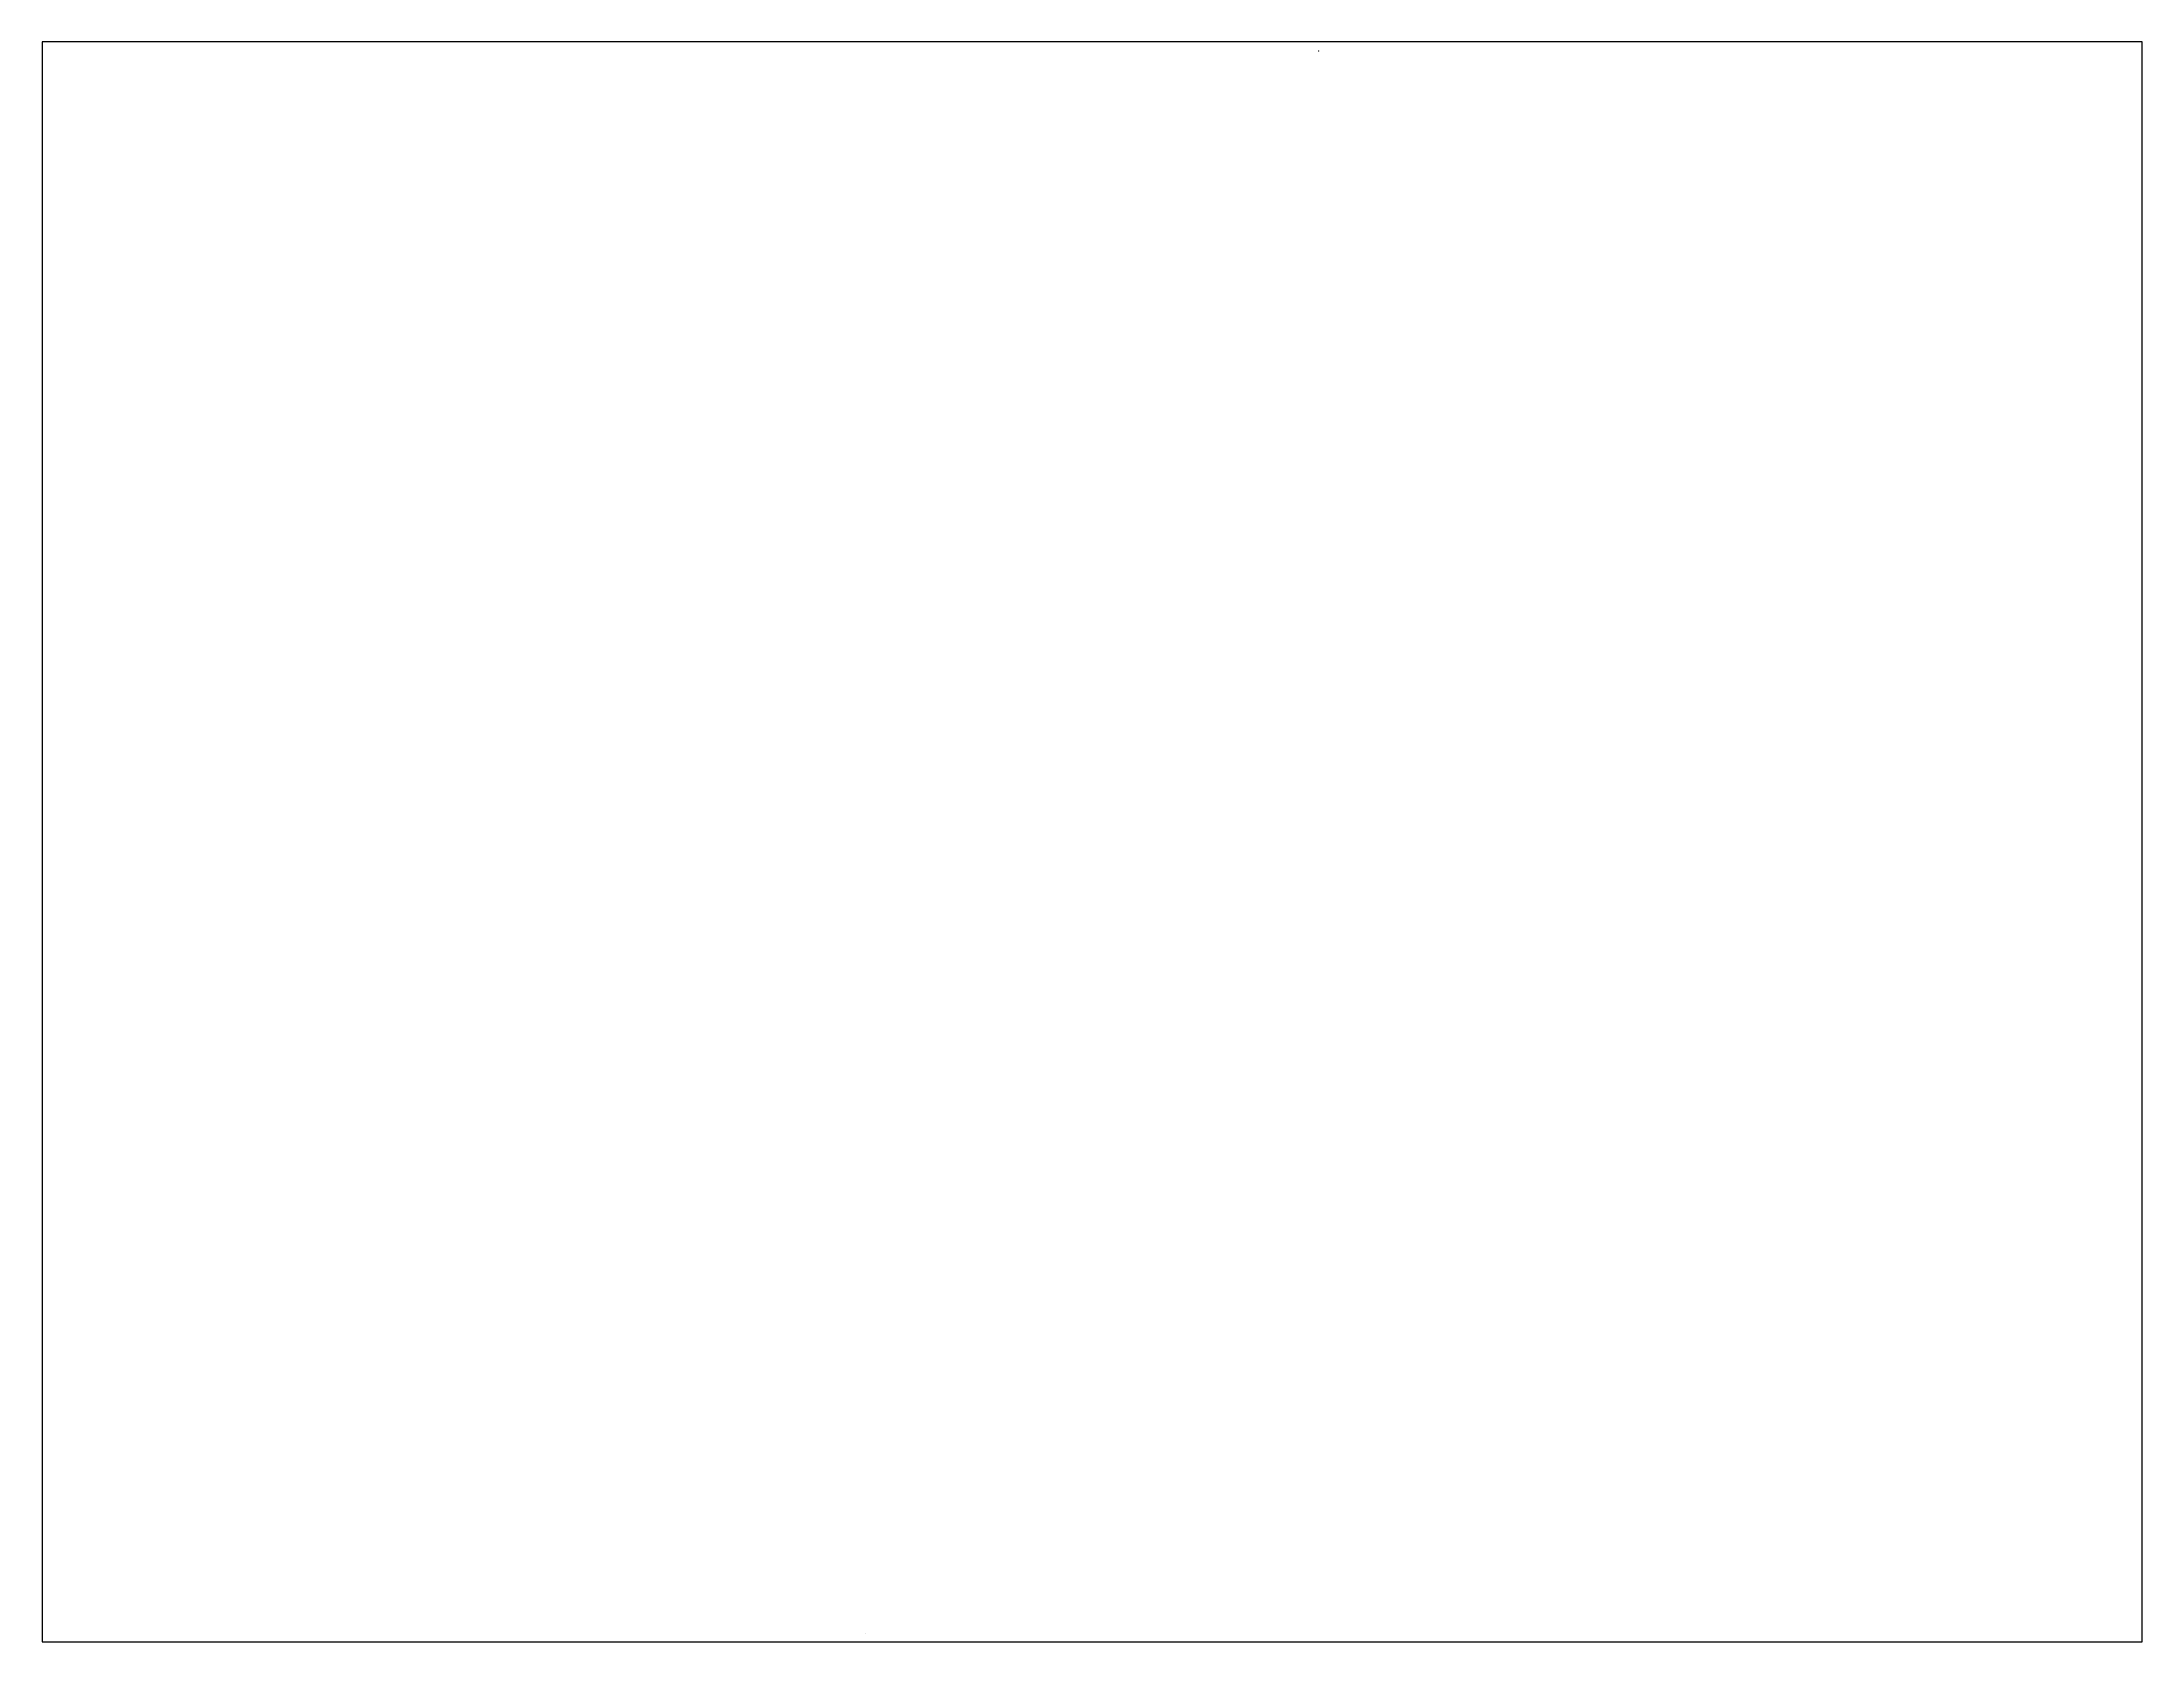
# Paper-space layout 'Layout1' of a CAD drawing. Extents: x 1.05 to 9.45, y 0.8 to 7.2.
# The model-space entities are those that its viewports show. They can reach past a viewport. Long polylines and large blocks are cut down to what shows.
import ezdxf

# ---------------------------------------------------------------- set-up
doc = ezdxf.new("R2010")
doc.units = 0
doc.header["$MEASUREMENT"] = 0
doc.header["$PDMODE"] = 35
doc.header["$PDSIZE"] = 0.5
doc.layers.get('0').update_dxf_attribs({"color": 1, "linetype": 'CONTINUOUS'})
doc.layers.get('Defpoints').update_dxf_attribs({"linetype": 'CONTINUOUS'})
for name, color, linetype in [('Buildings-21-08-2020', 1, 'CONTINUOUS'), ('Cross-sections', 1, 'CONTINUOUS'), ('Ground topo-Rev01', 1, 'CONTINUOUS'), ('LINEWORK__PK', 1, 'CONTINUOUS'), ('nz-property-titles(LINZ DOWNLOAD)', 1, 'CONTINUOUS'), ('Top Platform  Top Platform', 1, 'CONTINUOUS'), ('top platform lines top_platform_lines', 1, 'CONTINUOUS'), ('TOP ROAD LINES', 1, 'CONTINUOUS')]:
    doc.layers.add(name, color=color, linetype=linetype)
doc.styles.get("Standard").update_dxf_attribs({"font": 'romans.shx'})
doc.dimstyles.get("Standard").update_dxf_attribs({"dimtxt": 0.18, "dimasz": 0.18, "dimexe": 0.18, "dimexo": 0.0625, "dimgap": 0.09, "dimtad": 0, "dimtih": 1, "dimtoh": 1, "dimdec": 4, "dimzin": 0, "dimdsep": 46, "dimtxsty": 'Standard', "dimcen": 0.09, "dimadec": 0, "dimazin": 0, "dimtfac": 1, "dimtdec": 4, "dimtofl": 0, "dimtmove": 0, "dimatfit": 3, "dimfxl": 1, "dimtolj": 1, "dimtzin": 0, "dimarcsym": 0})

# ---------------------------------------------------------------- blocks, each defined once
blk = doc.blocks.new('*D4')
at = {"color": 0, "linetype": 'Continuous', "lineweight": -2, "transparency": 16777216}
for p, q in [((1412629, 4931573), (1412628, 4931574)), ((1412629, 4931574), (1412630, 4931574)), ((1412632, 4931575), (1412631, 4931575)), ((1412632, 4931575), (1412632, 4931576))]:
    blk.add_line(p, q, dxfattribs=at)
at = {"color": 0, "linetype": 'Continuous', "transparency": 16777216}
for points in [[(1412629, 4931574), (1412629, 4931574), (1412629, 4931574)], [(1412632, 4931575), (1412632, 4931575), (1412632, 4931575)]]:
    blk.add_solid(points, dxfattribs=at)
at = {"layer": 'Defpoints', "color": 0, "linetype": 'Continuous', "transparency": 16777216}
for p in [(1412629, 4931574), (1412629, 4931573), (1412632, 4931575)]:
    blk.add_point(p, dxfattribs=at)
at = {"color": 0, "linetype": 'Continuous', "transparency": 16777216, "insert": (1412630, 4931574), "char_height": 0.18, "attachment_point": 5}
blk.add_mtext('\\A1;3.9423', dxfattribs=at)
blk = doc.blocks.new('*D6')
at = {"color": 0, "linetype": 'Continuous', "lineweight": -2, "transparency": 16777216}
for p, q in [((1412631, 4931569), (1412631, 4931570)), ((1412631, 4931570), (1412632, 4931570)), ((1412634, 4931571), (1412633, 4931571)), ((1412635, 4931570), (1412634, 4931571))]:
    blk.add_line(p, q, dxfattribs=at)
at = {"color": 0, "linetype": 'Continuous', "transparency": 16777216}
for points in [[(1412631, 4931570), (1412631, 4931570), (1412631, 4931569)], [(1412634, 4931571), (1412634, 4931571), (1412634, 4931571)]]:
    blk.add_solid(points, dxfattribs=at)
at = {"layer": 'Defpoints', "color": 0, "linetype": 'Continuous', "transparency": 16777216}
for p in [(1412631, 4931569), (1412631, 4931569), (1412635, 4931570)]:
    blk.add_point(p, dxfattribs=at)
at = {"color": 0, "linetype": 'Continuous', "transparency": 16777216, "insert": (1412633, 4931570), "char_height": 0.18, "attachment_point": 5}
blk.add_mtext('\\A1;4.2256', dxfattribs=at)
blk = doc.blocks.new('*D8')
at = {"color": 0, "linetype": 'Continuous', "lineweight": -2, "transparency": 16777216}
for p, q in [((1412654, 4931534), (1412655, 4931535)), ((1412654, 4931534), (1412655, 4931534)), ((1412655, 4931533), (1412655, 4931534)), ((1412655, 4931533), (1412655, 4931533))]:
    blk.add_line(p, q, dxfattribs=at)
at = {"color": 0, "linetype": 'Continuous', "transparency": 16777216}
for points in [[(1412654, 4931534), (1412654, 4931534), (1412654, 4931534)], [(1412655, 4931533), (1412655, 4931533), (1412655, 4931533)]]:
    blk.add_solid(points, dxfattribs=at)
at = {"layer": 'Defpoints', "color": 0, "linetype": 'Continuous', "transparency": 16777216}
for p in [(1412654, 4931534, 74), (1412655, 4931533), (1412655, 4931533)]:
    blk.add_point(p, dxfattribs=at)
at = {"color": 0, "linetype": 'Continuous', "transparency": 16777216, "insert": (1412655, 4931534), "char_height": 0.18, "attachment_point": 5}
blk.add_mtext('\\A1;1.3192', dxfattribs=at)
blk = doc.blocks.new('*D9')
at = {"color": 0, "linetype": 'Continuous', "lineweight": -2, "transparency": 16777216}
for p, q in [((1412647, 4931537), (1412647, 4931537)), ((1412647, 4931537), (1412647, 4931537)), ((1412649, 4931538), (1412648, 4931538)), ((1412648, 4931538), (1412648, 4931538))]:
    blk.add_line(p, q, dxfattribs=at)
at = {"color": 0, "linetype": 'Continuous', "transparency": 16777216}
for points in [[(1412647, 4931537), (1412647, 4931537), (1412647, 4931537)], [(1412648, 4931538), (1412648, 4931538), (1412648, 4931538)]]:
    blk.add_solid(points, dxfattribs=at)
at = {"layer": 'Defpoints', "color": 0, "linetype": 'Continuous', "transparency": 16777216}
for p in [(1412647, 4931537), (1412647, 4931537), (1412649, 4931538)]:
    blk.add_point(p, dxfattribs=at)
at = {"color": 0, "linetype": 'Continuous', "transparency": 16777216, "insert": (1412647, 4931538), "char_height": 0.18, "attachment_point": 5}
blk.add_mtext('\\A1;1.8256', dxfattribs=at)

msp = doc.modelspace()

# ---------------------------------------------------------------- linework, layer by layer
at = {"color": 254, "true_color": 0xd7ebd2}
for points in [[(1412632.0541, 4931569.53996), (1412644.7284, 4931573.54426)], [(1412632.29535, 4931574.1611), (1412637.49859, 4931585.57641)], [(1412632.90276, 4931566.22918), (1412645.86512, 4931569.96883)], [(1412633.29654, 4931560.36181), (1412645.69514, 4931568.0623)], [(1412636.39299, 4931554.47216), (1412650.02202, 4931565.2184)], [(1412638.49322, 4931547.61632), (1412650.03585, 4931558.3104)], [(1412642.60726, 4931543.93616), (1412649.55587, 4931546.32002)], [(1412645.15064, 4931539.92822), (1412658.19458, 4931545.293)], [(1412646.18349, 4931536.86306), (1412660.73893, 4931541.00948)], [(170.5913, -45.74404), (170.59147, -45.744)], [(170.59131, -45.74399), (170.59138, -45.74389)], [(170.59131, -45.74407), (170.59148, -45.74404)], [(170.59131, -45.74412), (170.59148, -45.74405)], [(170.59135, -45.74417), (170.59153, -45.74408)], [(170.59138, -45.74424), (170.59153, -45.74414)], [(170.59143, -45.74427), (170.59152, -45.74425)], [(170.59146, -45.74431), (170.59163, -45.74426)], [(170.59147, -45.74433), (170.59166, -45.7443)]]:
    msp.add_lwpolyline(points, dxfattribs=at)
for points in [[(1412624.31, 4931582.43, 66.87), (1412625.64, 4931584.3, 66.05), (1412628.73, 4931586.46, 65.28), (1412633.2, 4931587.59, 64.65), (1412637.92, 4931585.4, 64.18), (1412637.83, 4931584.3, 64.97), (1412637.83, 4931584.3, 64.97), (1412645.14, 4931573.48, 65.74), (1412645.14, 4931573.48, 65.74), (1412645.14, 4931573.48, 65.74), (1412646.51, 4931569.94, 66.18), (1412645.58, 4931567.64, 67.35)], [(1412625.83, 4931580.38, 67.99), (1412628.75, 4931581.8, 68.29), (1412632.64, 4931582.21, 68.47), (1412634.8, 4931580.2, 68.43), (1412637.58, 4931576.34, 69.02), (1412641.3, 4931568.83, 69.52), (1412646.46, 4931561.43, 69.59), (1412653.58, 4931556.32, 68.6), (1412661.21, 4931552.91, 66.66), (1412664.41, 4931553.01, 66.61), (1412671.43, 4931552.25, 66.49), (1412680.76, 4931551.75, 65.67), (1412690.96, 4931557.29, 64.09), (1412699.75, 4931563.42, 62.68), (1412708.32, 4931567.05, 60.96)], [(1412628.11, 4931577.5, 68.42), (1412633.05, 4931574.19, 69.06), (1412634.96, 4931570.18, 69.4), (1412641.65, 4931558.92, 70.03), (1412643.23, 4931552.22, 71.36), (1412645.18, 4931545.9, 73.16), (1412648.78, 4931537.03, 74.13), (1412651.34, 4931534.66, 74.62), (1412654.11, 4931534.38, 74.24), (1412662.28, 4931539.83, 71.4)], [(1412637.51, 4931561.72, 73.08), (1412642.32, 4931553.03, 73.7), (1412642.88, 4931549.84, 74.34), (1412643.18, 4931547.95, 74.57), (1412643.64, 4931546.41, 74.59)], [(1412644.83, 4931543.72, 75.27), (1412643.51, 4931548.07, 74.4)], [(1412644.83, 4931543.72, 75.27), (1412646.03, 4931539.83, 76.74), (1412646.99, 4931536.82, 77.77), (1412648.15, 4931534.19, 78.31), (1412651.5, 4931532.78, 77.48), (1412653.74, 4931532.89, 76.51), (1412655.25, 4931533.57, 75.86), (1412657.05, 4931534.8, 74.68)], [(1412646.87, 4931551.86, 71.41), (1412664.06, 4931547.3, 67.94), (1412680.47, 4931547.31, 67.17), (1412698.54, 4931552.49, 66.94), (1412706.91, 4931556.07, 65.65), (1412714.69, 4931563.43, 61.98)], [(1412658.73, 4931539.6, 73.65), (1412658.43, 4931540.36, 73.55), (1412655.52, 4931542.27, 73.87), (1412646.87, 4931551.86, 71.41)], [(1412711.73, 4931562.82, 60.68), (1412700.57, 4931556.35, 62.42), (1412691.34, 4931552.07, 64.13), (1412681.93, 4931548.05, 65.54), (1412672.34, 4931547.94, 66.31), (1412661.77, 4931549.26, 66.87), (1412658.05, 4931550.37, 67.42), (1412653.65, 4931552.02, 68.46), (1412647.75, 4931555.08, 69.7)]]:
    msp.add_polyline3d(points)
at = {"color": 116, "true_color": 0x136734}
for points in [[(1412635.73, 4931573.34, 69.13), (1412640.21, 4931565.93, 69.78), (1412645.09, 4931558.53, 69.78), (1412645.08, 4931557.36, 69.98), (1412645.22, 4931550.52, 71.84), (1412648.72, 4931542.76, 73.79), (1412653.69, 4931538.27, 73.94)], [(1412645.09, 4931558.53, 69.78), (1412661.49, 4931550.97, 66.86), (1412674.09, 4931550.21, 66.35), (1412683.54, 4931551.15, 65.32), (1412691.99, 4931555.2, 64.06), (1412700.83, 4931560.13, 62.77), (1412709.01, 4931564.18, 61.18)]]:
    msp.add_polyline3d(points, dxfattribs=at)
at = {"layer": 'Buildings-21-08-2020', "color": 18, "true_color": 0x000000}
for p in [(1412622.32, 4931586.422, 65.4), (1412624.255, 4931587.208, 65.12), (1412650.329, 4931541.064, 73.84), (1412650.587, 4931542.604, 73.84), (1412651.635, 4931542.379, 73.94), (1412651.705, 4931541.201, 73.97), (1412671.45, 4931561.87, 62.2), (1412673.05, 4931565.09, 61.36), (1412673.77, 4931567.09, 61.3), (1412673.77, 4931565.01, 61.31), (1412674.78, 4931568.19, 60.2), (1412675.39, 4931569.34, 60.19), (1412675.86, 4931571.34, 60.01), (1412680.02, 4931558.36, 62.14), (1412681.15, 4931561.95, 61.32), (1412681.19, 4931560.93, 61.66), (1412681.49, 4931561.89, 61.38), (1412682.21, 4931563.49, 60.91), (1412682.66, 4931565.79, 60.36), (1412683.92, 4931556.72, 65.23), (1412684.22, 4931567.37, 60.11), (1412684.8, 4931554.624, 65.21), (1412684.89, 4931554.52, 64.76), (1412685.682, 4931577.839, 59.85), (1412686.211, 4931573.754, 59.83), (1412686.73, 4931558.05, 63.28), (1412687.107, 4931569.472, 59.84), (1412687.749, 4931555.895, 65.19), (1412688.215, 4931569.559, 60.14), (1412695.189, 4931579.893, 58.29), (1412695.972, 4931580.1, 59.62), (1412696.608, 4931571.105, 60.29), (1412696.931, 4931575.439, 59.93), (1412697.558, 4931571.408, 60.25)]:
    msp.add_point(p, dxfattribs=at)
at = {"layer": 'Cross-sections', "color": 18, "linetype": 'Continuous', "true_color": 0x000000}
msp.add_polyline3d([(82.92625, -75.81511, 0), (82.92625, -75.81511, 0)], dxfattribs=at)
msp.add_polyline3d([(82.92625, -75.81511, 0), (82.92625, -75.81511, 0)], dxfattribs=at)
msp.add_polyline3d([(82.92625, -75.81511, 0), (82.92625, -75.81511, 0)], dxfattribs=at)
msp.add_polyline3d([(82.92625, -75.81511, 0), (82.92625, -75.81511, 0)], dxfattribs=at)
msp.add_polyline3d([(82.92625, -75.81511, 0), (82.92625, -75.81511, 0)], dxfattribs=at)
msp.add_polyline3d([(82.92625, -75.81511, 0), (82.92625, -75.81511, 0)], dxfattribs=at)
msp.add_polyline3d([(82.92625, -75.81511, 0), (82.92625, -75.81511, 0)], dxfattribs=at)
msp.add_polyline3d([(82.92625, -75.81511, 0), (82.92625, -75.81511, 0)], dxfattribs=at)
at = {"layer": 'Ground topo-Rev01'}
for p in [(1412622.32, 4931586.42, 65.4), (1412622.32, 4931586.42, 65.4), (1412622.54, 4931585.67, 65.73), (1412622.54, 4931585.67, 65.73), (1412624.26, 4931587.21, 65.12), (1412624.26, 4931587.21, 65.12), (1412624.31, 4931582.43, 66.87), (1412624.31, 4931582.43, 66.87), (1412625.64, 4931584.3, 66.05), (1412625.64, 4931584.3, 66.05), (1412625.83, 4931580.38, 67.99), (1412625.83, 4931580.38, 67.99), (1412628.11, 4931577.5, 68.42), (1412628.11, 4931577.5, 68.42), (1412628.13, 4931587.55, 64.92), (1412628.13, 4931587.55, 64.92), (1412628.73, 4931586.46, 65.28), (1412628.73, 4931586.46, 65.28), (1412628.75, 4931581.8, 68.29), (1412628.75, 4931581.8, 68.29), (1412629.18, 4931564.23, 75.19), (1412629.18, 4931564.23, 75.19), (1412630.41, 4931588.4, 64.58), (1412630.41, 4931588.4, 64.58), (1412630.89, 4931588.55, 64.61), (1412630.89, 4931588.55, 64.61), (1412631.07, 4931562.54, 75.54), (1412631.07, 4931562.54, 75.54), (1412631.19, 4931587.73, 64.76), (1412631.19, 4931587.73, 64.76), (1412631.84, 4931565.9, 73.74), (1412631.84, 4931565.9, 73.74), (1412632.64, 4931582.21, 68.47), (1412632.64, 4931582.21, 68.47), (1412632.91, 4931569.41, 71.22), (1412632.91, 4931569.41, 71.22), (1412633.05, 4931574.19, 69.06), (1412633.05, 4931574.19, 69.06), (1412633.2, 4931587.59, 64.65), (1412633.2, 4931587.59, 64.65), (1412633.71, 4931566.37, 72.59), (1412633.71, 4931566.37, 72.59), (1412634.04, 4931559.46, 75.7), (1412634.04, 4931559.46, 75.7), (1412634.8, 4931580.2, 68.43), (1412634.8, 4931580.2, 68.43), (1412634.96, 4931570.18, 69.4), (1412634.96, 4931570.18, 69.4), (1412635.59, 4931561.07, 74.18), (1412635.59, 4931561.07, 74.18), (1412635.73, 4931573.34, 69.13), (1412635.73, 4931573.34, 69.13), (1412635.95, 4931582.55, 66.74), (1412635.95, 4931582.55, 66.74), (1412636.75, 4931554.3, 76.19), (1412636.75, 4931554.3, 76.19), (1412637.51, 4931561.72, 73.08), (1412637.51, 4931561.72, 73.08), (1412637.58, 4931576.34, 69.02), (1412637.58, 4931576.34, 69.02), (1412637.83, 4931584.3, 64.97), (1412637.83, 4931584.3, 64.97), (1412637.92, 4931585.4, 64.18), (1412637.92, 4931585.4, 64.18), (1412638.08, 4931571.83, 69.29), (1412638.08, 4931571.83, 69.29), (1412639.16, 4931563.46, 69.89), (1412639.16, 4931563.46, 69.89), (1412639.18, 4931563.44, 69.89), (1412639.18, 4931563.44, 69.89), (1412639.24, 4931547.71, 76.62), (1412639.24, 4931547.71, 76.62), (1412639.65, 4931547.57, 76.64), (1412639.65, 4931547.57, 76.64), (1412639.91, 4931554, 74.7), (1412639.91, 4931554, 74.7), (1412640.21, 4931565.93, 69.78), (1412640.21, 4931565.93, 69.78), (1412640.32, 4931545.89, 76.95), (1412640.32, 4931545.89, 76.95), (1412640.84, 4931556.26, 73.1), (1412640.84, 4931556.26, 73.1), (1412641.3, 4931568.83, 69.52), (1412641.3, 4931568.83, 69.52), (1412641.65, 4931558.92, 70.03), (1412641.65, 4931558.92, 70.03), (1412642.32, 4931553.03, 73.7), (1412642.32, 4931553.03, 73.7), (1412642.83, 4931572.12, 67.46), (1412642.83, 4931572.12, 67.46), (1412642.88, 4931549.84, 74.34), (1412642.88, 4931549.84, 74.34), (1412642.93, 4931572.24, 67.46), (1412642.93, 4931572.24, 67.46), (1412643.18, 4931547.95, 74.57), (1412643.18, 4931547.95, 74.57), (1412643.23, 4931552.22, 71.36), (1412643.23, 4931552.22, 71.36), (1412643.51, 4931548.07, 74.4), (1412643.51, 4931548.07, 74.4), (1412643.64, 4931546.41, 74.59), (1412643.64, 4931546.41, 74.59), (1412644.83, 4931543.72, 75.27), (1412644.83, 4931543.72, 75.27), (1412645.08, 4931557.36, 69.98), (1412645.08, 4931557.36, 69.98), (1412645.09, 4931558.53, 69.78), (1412645.09, 4931558.53, 69.78), (1412645.14, 4931573.48, 65.74), (1412645.14, 4931573.48, 65.74), (1412645.18, 4931545.9, 73.16), (1412645.18, 4931545.9, 73.16), (1412645.22, 4931550.52, 71.84), (1412645.22, 4931550.52, 71.84), (1412645.58, 4931567.64, 67.35), (1412645.58, 4931567.64, 67.35), (1412646.03, 4931539.83, 76.74), (1412646.03, 4931539.83, 76.74), (1412646.46, 4931561.43, 69.59), (1412646.46, 4931561.43, 69.59), (1412646.51, 4931569.94, 66.18), (1412646.51, 4931569.94, 66.18), (1412646.86, 4931591.75, 58.46), (1412646.86, 4931591.75, 58.46), (1412646.87, 4931551.86, 71.41), (1412646.87, 4931551.86, 71.41), (1412646.99, 4931536.82, 77.77), (1412646.99, 4931536.82, 77.77), (1412647.75, 4931555.08, 69.7), (1412647.75, 4931555.08, 69.7), (1412648.15, 4931534.19, 78.31), (1412648.15, 4931534.19, 78.31), (1412648.7, 4931533.15, 78.42), (1412648.7, 4931533.15, 78.42), (1412648.72, 4931542.76, 73.79), (1412648.72, 4931542.76, 73.79), (1412648.78, 4931537.03, 74.13), (1412648.78, 4931537.03, 74.13), (1412649.57, 4931530.7, 78.87), (1412649.57, 4931530.7, 78.87), (1412650.33, 4931541.06, 73.84), (1412650.33, 4931541.06, 73.84), (1412650.59, 4931542.6, 73.84), (1412650.59, 4931542.6, 73.84), (1412651.34, 4931534.66, 74.62), (1412651.34, 4931534.66, 74.62), (1412651.5, 4931532.78, 77.48), (1412651.5, 4931532.78, 77.48), (1412651.64, 4931542.38, 73.94), (1412651.64, 4931542.38, 73.94), (1412651.71, 4931541.2, 73.97), (1412651.71, 4931541.2, 73.97), (1412652.18, 4931550.68, 70.28), (1412652.18, 4931550.68, 70.28), (1412652.33, 4931550.78, 70.22), (1412652.33, 4931550.78, 70.22), (1412653.58, 4931556.32, 68.6), (1412653.58, 4931556.32, 68.6), (1412653.65, 4931552.02, 68.46), (1412653.65, 4931552.02, 68.46), (1412653.69, 4931538.27, 73.94), (1412653.69, 4931538.27, 73.94), (1412653.74, 4931532.89, 76.51), (1412653.74, 4931532.89, 76.51), (1412654.11, 4931534.38, 74.24), (1412654.11, 4931534.38, 74.24), (1412655.25, 4931533.57, 75.86), (1412655.25, 4931533.57, 75.86), (1412655.52, 4931542.27, 73.87), (1412655.52, 4931542.27, 73.87), (1412657.05, 4931534.8, 74.68), (1412657.05, 4931534.8, 74.68), (1412657.65, 4931562.83, 64.94), (1412657.65, 4931562.83, 64.94), (1412657.8, 4931571.65, 62.06), (1412657.8, 4931571.65, 62.06), (1412658.05, 4931550.37, 67.42), (1412658.05, 4931550.37, 67.42), (1412658.22, 4931563.76, 63.9), (1412658.22, 4931563.76, 63.9), (1412658.24, 4931563.38, 63.9), (1412658.24, 4931563.38, 63.9), (1412658.31, 4931575.97, 60.23), (1412658.31, 4931575.97, 60.23), (1412658.43, 4931540.36, 73.55), (1412658.43, 4931540.36, 73.55), (1412658.55, 4931545.58, 70.43), (1412658.55, 4931545.58, 70.43), (1412658.73, 4931539.6, 73.65), (1412658.73, 4931539.6, 73.65), (1412659.19, 4931556.64, 65.6), (1412659.19, 4931556.64, 65.6), (1412660.14, 4931537.26, 73.58), (1412660.14, 4931537.26, 73.58), (1412660.25, 4931570.83, 62.2), (1412660.25, 4931570.83, 62.2), (1412660.72, 4931571.61, 61.92), (1412660.72, 4931571.61, 61.92), (1412661, 4931565.04, 63.63), (1412661, 4931565.04, 63.63), (1412661.02, 4931574.64, 60.57), (1412661.02, 4931574.64, 60.57), (1412661.21, 4931552.91, 66.66), (1412661.21, 4931552.91, 66.66), (1412661.23, 4931536.87, 73.58), (1412661.23, 4931536.87, 73.58), (1412661.29, 4931564.06, 63.94), (1412661.29, 4931564.06, 63.94), (1412661.44, 4931585.23, 58.18), (1412661.44, 4931585.23, 58.18), (1412661.49, 4931550.97, 66.86), (1412661.49, 4931550.97, 66.86), (1412661.77, 4931549.26, 66.87), (1412661.77, 4931549.26, 66.87), (1412662.28, 4931539.83, 71.4), (1412662.28, 4931539.83, 71.4), (1412662.48, 4931557.53, 65.74), (1412662.48, 4931557.53, 65.74), (1412663.05, 4931587.73, 57.62), (1412663.05, 4931587.73, 57.62), (1412663.64, 4931596.34, 53.91), (1412663.64, 4931596.34, 53.91), (1412664.06, 4931547.3, 67.94), (1412664.06, 4931547.3, 67.94), (1412664.08, 4931583.97, 57.73), (1412664.08, 4931583.97, 57.73), (1412664.41, 4931553.01, 66.61), (1412664.41, 4931553.01, 66.61), (1412664.64, 4931588.3, 56.97), (1412664.64, 4931588.3, 56.97), (1412664.78, 4931559.2, 65.3), (1412664.78, 4931559.2, 65.3), (1412665.27, 4931591.43, 54.91), (1412665.27, 4931591.43, 54.91), (1412667.8, 4931585.14, 56.86), (1412667.8, 4931585.14, 56.86), (1412671.43, 4931552.25, 66.49), (1412671.43, 4931552.25, 66.49), (1412671.45, 4931561.87, 62.2), (1412671.45, 4931561.87, 62.2), (1412671.49, 4931574.47, 58.63), (1412671.49, 4931574.47, 58.63), (1412671.86, 4931590.11, 56.64), (1412671.86, 4931590.11, 56.64), (1412671.99, 4931590.31, 56.57), (1412671.99, 4931590.31, 56.57), (1412672.07, 4931585.3, 57.09), (1412672.07, 4931585.3, 57.09), (1412672.34, 4931547.94, 66.31), (1412672.34, 4931547.94, 66.31), (1412673.05, 4931565.09, 61.36), (1412673.05, 4931565.09, 61.36), (1412673.77, 4931567.09, 61.3), (1412673.77, 4931567.09, 61.3), (1412673.77, 4931565.01, 61.31), (1412673.77, 4931565.01, 61.31), (1412674.09, 4931550.21, 66.35), (1412674.09, 4931550.21, 66.35), (1412674.47, 4931577.56, 58.01), (1412674.47, 4931577.56, 58.01), (1412674.78, 4931568.19, 60.2), (1412674.78, 4931568.19, 60.2), (1412674.91, 4931584.68, 56.67), (1412674.91, 4931584.68, 56.67), (1412675.39, 4931569.34, 60.19), (1412675.39, 4931569.34, 60.19), (1412675.86, 4931571.34, 60.01), (1412675.86, 4931571.34, 60.01), (1412676.17, 4931579.35, 57.95), (1412676.17, 4931579.35, 57.95), (1412678.22, 4931589.79, 55.7), (1412678.22, 4931589.79, 55.7), (1412679.74, 4931597.57, 50.92), (1412679.74, 4931597.57, 50.92), (1412680.02, 4931558.36, 62.14), (1412680.02, 4931558.36, 62.14), (1412680.45, 4931588.33, 55.48), (1412680.45, 4931588.33, 55.48), (1412680.47, 4931547.31, 67.17), (1412680.47, 4931547.31, 67.17), (1412680.68, 4931574.88, 58.29), (1412680.68, 4931574.88, 58.29), (1412680.76, 4931551.75, 65.67), (1412680.76, 4931551.75, 65.67), (1412681.15, 4931561.95, 61.32), (1412681.15, 4931561.95, 61.32), (1412681.19, 4931560.93, 61.66), (1412681.19, 4931560.93, 61.66), (1412681.49, 4931561.89, 61.38), (1412681.49, 4931561.89, 61.38), (1412681.7, 4931593.64, 54.28), (1412681.7, 4931593.64, 54.28), (1412681.93, 4931548.05, 65.54), (1412681.93, 4931548.05, 65.54), (1412682.21, 4931563.49, 60.91), (1412682.21, 4931563.49, 60.91), (1412682.43, 4931580.35, 57.69), (1412682.43, 4931580.35, 57.69), (1412682.66, 4931565.79, 60.36), (1412682.66, 4931565.79, 60.36), (1412682.83, 4931548.63, 65.42), (1412682.83, 4931548.63, 65.42), (1412683.54, 4931551.15, 65.32), (1412683.54, 4931551.15, 65.32), (1412683.76, 4931568.61, 59.54), (1412683.76, 4931568.61, 59.54), (1412683.95, 4931572.96, 58.49), (1412683.95, 4931572.96, 58.49), (1412684.22, 4931567.37, 60.11), (1412684.22, 4931567.37, 60.11), (1412684.89, 4931554.52, 64.76), (1412684.89, 4931554.52, 64.76), (1412685.4, 4931570.65, 59.24), (1412685.4, 4931570.65, 59.24), (1412685.89, 4931566.16, 60.38), (1412685.89, 4931566.16, 60.38), (1412686.73, 4931558.05, 63.28), (1412686.73, 4931558.05, 63.28), (1412687.1, 4931569.23, 59.88), (1412687.1, 4931569.23, 59.88), (1412690.96, 4931557.29, 64.09), (1412690.96, 4931557.29, 64.09), (1412691.11, 4931565.56, 60.52), (1412691.11, 4931565.56, 60.52), (1412691.34, 4931552.07, 64.13), (1412691.34, 4931552.07, 64.13), (1412691.99, 4931555.2, 64.06), (1412691.99, 4931555.2, 64.06), (1412692.31, 4931569.97, 60.38), (1412692.31, 4931569.97, 60.38), (1412692.89, 4931584.75, 58.06), (1412692.89, 4931584.75, 58.06), (1412694.32, 4931566.7, 60.2), (1412694.32, 4931566.7, 60.2), (1412696.16, 4931597.12, 53.49), (1412696.16, 4931597.12, 53.49), (1412697.21, 4931584.4, 58.13), (1412697.21, 4931584.4, 58.13), (1412698.48, 4931588.11, 56.87), (1412698.48, 4931588.11, 56.87), (1412698.54, 4931552.49, 66.94), (1412698.54, 4931552.49, 66.94), (1412698.55, 4931570.78, 60.05), (1412698.55, 4931570.78, 60.05), (1412698.57, 4931552.59, 66.88), (1412698.57, 4931552.59, 66.88), (1412698.89, 4931586.61, 57.09), (1412698.89, 4931586.61, 57.09), (1412698.99, 4931575.89, 57.94), (1412698.99, 4931575.89, 57.94), (1412699.28, 4931567.52, 59.84), (1412699.28, 4931567.52, 59.84), (1412699.75, 4931563.42, 62.68), (1412699.75, 4931563.42, 62.68), (1412700.57, 4931556.35, 62.42), (1412700.57, 4931556.35, 62.42), (1412700.83, 4931560.13, 62.77), (1412700.83, 4931560.13, 62.77), (1412702.43, 4931591.08, 55.68), (1412702.43, 4931591.08, 55.68), (1412703.19, 4931589.44, 55.71), (1412703.19, 4931589.44, 55.71), (1412705.07, 4931568.53, 59.28), (1412705.07, 4931568.53, 59.28), (1412705.81, 4931584.85, 57.76), (1412705.81, 4931584.85, 57.76), (1412705.89, 4931584.54, 57.8), (1412705.89, 4931584.54, 57.8), (1412706.18, 4931572.45, 58.95), (1412706.18, 4931572.45, 58.95), (1412706.26, 4931571.8, 59.11), (1412706.26, 4931571.8, 59.11), (1412706.91, 4931556.07, 65.65), (1412706.91, 4931556.07, 65.65), (1412707.88, 4931593.46, 54.11), (1412707.88, 4931593.46, 54.11), (1412708.24, 4931591.29, 54.33), (1412708.24, 4931591.29, 54.33), (1412708.32, 4931567.05, 60.96), (1412708.32, 4931567.05, 60.96), (1412709.01, 4931564.18, 61.18), (1412709.01, 4931564.18, 61.18), (1412709.17, 4931553, 66.65), (1412709.17, 4931553, 66.65), (1412709.2, 4931577.93, 57.97), (1412709.2, 4931577.93, 57.97), (1412711.03, 4931570.12, 58.97), (1412711.03, 4931570.12, 58.97), (1412711.73, 4931562.82, 60.68), (1412711.73, 4931562.82, 60.68), (1412712.19, 4931585.08, 57.47), (1412712.19, 4931585.08, 57.47), (1412713.77, 4931594.18, 52.95), (1412713.77, 4931594.18, 52.95), (1412713.86, 4931593.14, 53.11), (1412713.86, 4931593.14, 53.11), (1412714.68, 4931563.43, 61.97), (1412714.68, 4931563.43, 61.97), (1412714.69, 4931563.43, 61.98), (1412714.69, 4931563.43, 61.98), (1412715.15, 4931578.72, 57.21), (1412715.15, 4931578.72, 57.21), (1412715.95, 4931588.09, 56.98), (1412715.95, 4931588.09, 56.98), (1412716.39, 4931575.46, 59.41), (1412716.39, 4931575.46, 59.41), (1412716.45, 4931586.16, 57.22), (1412716.45, 4931586.16, 57.22), (1412716.95, 4931590.98, 56), (1412716.95, 4931590.98, 56), (1412717.58, 4931589.67, 56.31), (1412717.58, 4931589.67, 56.31), (1412717.76, 4931585.33, 57.24), (1412717.76, 4931585.33, 57.24), (1412718.27, 4931596.86, 52.05), (1412718.27, 4931596.86, 52.05), (1412718.28, 4931595.4, 52.26), (1412718.28, 4931595.4, 52.26), (1412719.18, 4931585.46, 56.63), (1412719.18, 4931585.46, 56.63), (1412719.57, 4931589.4, 56.42), (1412719.57, 4931589.4, 56.42), (1412720.16, 4931568.96, 59.52), (1412720.16, 4931568.96, 59.52), (1412720.26, 4931580.03, 56.83), (1412720.26, 4931580.03, 56.83), (1412720.75, 4931587.85, 56.52), (1412720.75, 4931587.85, 56.52), (1412721.21, 4931578.37, 57.71), (1412721.21, 4931578.37, 57.71), (1412721.21, 4931578.36, 57.72), (1412721.21, 4931578.36, 57.72), (1412722.45, 4931593.07, 53.98), (1412722.45, 4931593.07, 53.98), (1412723.29, 4931595.1, 53.42), (1412723.29, 4931595.1, 53.42), (1412724.3, 4931581.22, 56.57), (1412724.3, 4931581.22, 56.57), (1412724.52, 4931569.83, 59.99), (1412724.52, 4931569.83, 59.99), (1412724.63, 4931568.72, 61.17), (1412724.63, 4931568.72, 61.17), (1412725.42, 4931574.28, 60.02), (1412725.42, 4931574.28, 60.02), (1412725.55, 4931569.96, 59.74), (1412725.55, 4931569.96, 59.74), (1412727.29, 4931586.7, 56.31), (1412727.29, 4931586.7, 56.31), (1412728.91, 4931574.09, 60.22), (1412728.91, 4931574.09, 60.22), (1412731.07, 4931568.64, 60.1), (1412731.07, 4931568.64, 60.1), (1412731.1, 4931567.53, 62.26), (1412731.1, 4931567.53, 62.26)]:
    msp.add_point(p, dxfattribs=at)
at = {"layer": 'LINEWORK__PK', "color": 18, "linetype": 'Continuous', "true_color": 0x000000}
msp.add_polyline3d([(82.92625, -75.81511, 0), (82.92625, -75.81511, 0)], dxfattribs=at)
msp.add_polyline3d([(82.92625, -75.81511, 0), (82.92625, -75.81511, 0)], dxfattribs=at)
msp.add_polyline3d([(82.92625, -75.81511, 0), (82.92625, -75.81511, 0)], dxfattribs=at)
msp.add_polyline3d([(82.92625, -75.81511, 0), (82.92625, -75.81511, 0)], dxfattribs=at)
msp.add_polyline3d([(82.92625, -75.81511, 0), (82.92625, -75.81511, 0)], dxfattribs=at)
msp.add_polyline3d([(82.92625, -75.81511, 0), (82.92625, -75.81511, 0)], dxfattribs=at)
msp.add_polyline3d([(82.92625, -75.81511, 0), (82.92625, -75.81511, 0)], dxfattribs=at)
msp.add_polyline3d([(82.92625, -75.81511, 0), (82.92625, -75.81511, 0)], dxfattribs=at)
msp.add_polyline3d([(82.92625, -75.81511, 0), (82.92625, -75.81511, 0)], dxfattribs=at)
msp.add_polyline3d([(82.92625, -75.81511, 0), (82.92625, -75.81511, 0)], dxfattribs=at)
msp.add_polyline3d([(82.92625, -75.81511, 0), (82.92625, -75.81511, 0)], dxfattribs=at)
msp.add_polyline3d([(82.92625, -75.81511, 0), (82.92625, -75.81511, 0)], dxfattribs=at)
msp.add_polyline3d([(82.92625, -75.81511, 0), (82.92625, -75.81511, 0)], dxfattribs=at)
msp.add_polyline3d([(82.92625, -75.81511, 0), (82.92625, -75.81511, 0)], dxfattribs=at)
msp.add_polyline3d([(82.92625, -75.81511, 0), (82.92625, -75.81511, 0)], dxfattribs=at)
msp.add_polyline3d([(82.92625, -75.81511, 0), (82.92625, -75.81511, 0)], dxfattribs=at)
msp.add_polyline3d([(82.92625, -75.81511, 0), (82.92625, -75.81511, 0)], dxfattribs=at)
msp.add_polyline3d([(82.92625, -75.81511, 0), (82.92625, -75.81511, 0)], dxfattribs=at)
msp.add_polyline3d([(82.92625, -75.81511, 0), (82.92625, -75.81511, 0)], dxfattribs=at)
msp.add_polyline3d([(82.92625, -75.81511, 0), (82.92625, -75.81511, 0)], dxfattribs=at)
msp.add_polyline3d([(82.92625, -75.81511, 0), (82.92625, -75.81511, 0)], dxfattribs=at)
msp.add_polyline3d([(82.92625, -75.81511, 0), (82.92625, -75.81511, 0)], dxfattribs=at)
msp.add_polyline3d([(82.92625, -75.81511, 0), (82.92625, -75.81511, 0)], dxfattribs=at)
msp.add_polyline3d([(82.92625, -75.81511, 0), (82.92625, -75.81511, 0)], dxfattribs=at)
msp.add_polyline3d([(82.92625, -75.81511, 0), (82.92625, -75.81511, 0)], dxfattribs=at)
msp.add_polyline3d([(82.92625, -75.81511, 0), (82.92625, -75.81511, 0)], dxfattribs=at)
msp.add_polyline3d([(82.92625, -75.81511, 0), (82.92625, -75.81511, 0)], dxfattribs=at)
msp.add_polyline3d([(82.92625, -75.81511, 0), (82.92625, -75.81511, 0)], dxfattribs=at)
msp.add_polyline3d([(82.92625, -75.81511, 0), (82.92625, -75.81511, 0)], dxfattribs=at)
msp.add_polyline3d([(82.92625, -75.81511, 0), (82.92625, -75.81511, 0)], dxfattribs=at)
msp.add_polyline3d([(82.92625, -75.81511, 0), (82.92625, -75.81511, 0)], dxfattribs=at)
msp.add_polyline3d([(82.92625, -75.81511, 0), (82.92625, -75.81511, 0)], dxfattribs=at)
msp.add_polyline3d([(82.92625, -75.81511, 0), (82.92625, -75.81511, 0)], dxfattribs=at)
msp.add_polyline3d([(82.92625, -75.81511, 0), (82.92625, -75.81511, 0)], dxfattribs=at)
msp.add_polyline3d([(82.92625, -75.81511, 0), (82.92625, -75.81511, 0)], dxfattribs=at)
msp.add_polyline3d([(82.92625, -75.81511, 0), (82.92625, -75.81511, 0)], dxfattribs=at)
at = {"layer": 'nz-property-titles(LINZ DOWNLOAD)', "color": 2, "linetype": 'Continuous', "true_color": 0xf1eb1f, "flags": 128}
for points in [[(1412590.08059, 4931596.30505), (1412611.42233, 4931607.08277), (1412621.57569, 4931587.76554), (1412638.89512, 4931552.66249), (1412643.41092, 4931543.7005), (1412600.70485, 4931520.75196), (1412596.29639, 4931529.76719), (1412591.80939, 4931538.93544), (1412590.08059, 4931596.30505)], [(1412592.15178, 4931527.5735), (1412596.29639, 4931529.76719), (1412600.70485, 4931520.75196), (1412643.41092, 4931543.7005), (1412649.6779, 4931531.31255), (1412665.04252, 4931501.03864), (1412593.0168, 4931498.86857), (1412592.15178, 4931527.5735)], [(1412606.91471, 4931681.18796), (1412602.03805, 4931686.83269), (1412613.80298, 4931689.70402), (1412660.66237, 4931597.30164), (1412621.57569, 4931587.76554), (1412611.42233, 4931607.08277), (1412598.33952, 4931633.00967), (1412595.42778, 4931638.77477), (1412611.24024, 4931647.62275), (1412624.56249, 4931655.22436), (1412613.49808, 4931677.04024), (1412606.91471, 4931681.18796)], [(1412613.80298, 4931689.70402), (1412652.88224, 4931699.24916), (1412682.69756, 4931640.46608), (1412699.74781, 4931606.83928), (1412660.66237, 4931597.30164), (1412613.80298, 4931689.70402)], [(1412682.69756, 4931640.46608), (1412710.05422, 4931647.15023), (1412737.41092, 4931653.83425), (1412764.2034, 4931660.38255), (1412779.00562, 4931654.38968), (1412775.7415, 4931621.47627), (1412777.16773, 4931607.16141), (1412789.24512, 4931608.39976), (1412777.35972, 4931579.10214), (1412649.6779, 4931531.31255), (1412643.41092, 4931543.7005), (1412638.89512, 4931552.66249), (1412621.57569, 4931587.76554), (1412660.66237, 4931597.30164), (1412699.74781, 4931606.83928), (1412682.69756, 4931640.46608)], [(1412665.04252, 4931501.03864), (1412649.6779, 4931531.31255), (1412777.35972, 4931579.10214), (1412789.24512, 4931608.39976), (1412803.80726, 4931644.34984), (1412822.40989, 4931636.81438), (1412795.97167, 4931571.55407), (1412819.2822, 4931562.11056), (1412842.59395, 4931552.66701), (1412850.43949, 4931549.48815), (1412851.72834, 4931506.65942), (1412665.04252, 4931501.03864)]]:
    msp.add_lwpolyline(points, close=True, dxfattribs=at)
at = {"layer": 'Top Platform  Top Platform', "color": 18, "linetype": 'Continuous', "true_color": 0x000000}
msp.add_polyline3d([(82.92625, -75.81511, 0), (82.92625, -75.81511, 0)], dxfattribs=at)
msp.add_polyline3d([(82.92625, -75.81511, 0), (82.92625, -75.81511, 0)], dxfattribs=at)
msp.add_polyline3d([(82.92625, -75.81511, 0), (82.92625, -75.81511, 0)], dxfattribs=at)
msp.add_polyline3d([(82.92625, -75.81511, 0), (82.92625, -75.81511, 0)], dxfattribs=at)
msp.add_polyline3d([(82.92625, -75.81511, 0), (82.92625, -75.81511, 0)], dxfattribs=at)
msp.add_polyline3d([(82.92625, -75.81511, 0), (82.92625, -75.81511, 0)], dxfattribs=at)
msp.add_polyline3d([(82.92625, -75.81511, 0), (82.92625, -75.81511, 0)], dxfattribs=at)
msp.add_polyline3d([(82.92625, -75.81511, 0), (82.92625, -75.81511, 0)], dxfattribs=at)
msp.add_polyline3d([(82.92625, -75.81511, 0), (82.92625, -75.81511, 0)], dxfattribs=at)
at = {"layer": 'top platform lines top_platform_lines', "color": 18, "linetype": 'Continuous', "true_color": 0x000000}
for points in [[(82.92625, -75.81511, 68.42), (82.92625, -75.81511, 69.06), (82.92625, -75.81511, 69.4), (82.92625, -75.81511, 70.03), (82.92625, -75.81511, 71.36), (82.92625, -75.81511, 73.16), (82.92625, -75.81511, 74.13), (82.92625, -75.81511, 74.62), (82.92625, -75.81511, 74.24), (82.92625, -75.81511, 71.4)], [(82.92625, -75.81511, 67.99), (82.92625, -75.81511, 68.29), (82.92625, -75.81511, 68.47), (82.92625, -75.81511, 68.43), (82.92625, -75.81511, 69.02), (82.92625, -75.81511, 69.52), (82.92625, -75.81511, 69.59), (82.92625, -75.81511, 68.6), (82.92625, -75.81511, 66.66), (82.92625, -75.81511, 66.61), (82.92625, -75.81511, 66.49), (82.92625, -75.81511, 65.67), (82.92625, -75.81511, 64.09), (82.92625, -75.81511, 62.68), (82.92625, -75.81511, 60.96)], [(82.92625, -75.81511, 69.13), (82.92625, -75.81511, 69.78), (82.92625, -75.81511, 69.98), (82.92625, -75.81511, 71.84), (82.92625, -75.81511, 73.79), (82.92625, -75.81511, 73.94)], [(82.92625, -75.81511, 66.87), (82.92625, -75.81511, 66.05), (82.92625, -75.81511, 65.28), (82.92625, -75.81511, 64.65), (82.92625, -75.81511, 64.18), (82.92625, -75.81511, 64.97), (82.92625, -75.81511, 65.74), (82.92625, -75.81511, 66.18), (82.92625, -75.81511, 67.35)], [(82.92625, -75.81511, 69.78), (82.92625, -75.81511, 66.86), (82.92625, -75.81511, 66.35), (82.92625, -75.81511, 65.32), (82.92625, -75.81511, 64.06), (82.92625, -75.81511, 62.77), (82.92625, -75.81511, 61.18)], [(82.92625, -75.81511, 71.41), (82.92625, -75.81511, 67.94), (82.92625, -75.81511, 67.17), (82.92625, -75.81511, 66.94), (82.92625, -75.81511, 65.65), (82.92625, -75.81511, 61.98)], [(82.92625, -75.81511, 60.68), (82.92625, -75.81511, 62.42), (82.92625, -75.81511, 64.13), (82.92625, -75.81511, 65.54), (82.92625, -75.81511, 66.31), (82.92625, -75.81511, 66.87), (82.92625, -75.81511, 67.42), (82.92625, -75.81511, 68.46), (82.92625, -75.81511, 69.7)], [(82.92625, -75.81511, 73.65), (82.92625, -75.81511, 73.55), (82.92625, -75.81511, 73.87), (82.92625, -75.81511, 71.41)], [(82.92625, -75.81511, 73.08), (82.92625, -75.81511, 73.7), (82.92625, -75.81511, 74.34), (82.92625, -75.81511, 74.57), (82.92625, -75.81511, 74.59)], [(82.92625, -75.81511, 75.27), (82.92625, -75.81511, 76.74), (82.92625, -75.81511, 77.77), (82.92625, -75.81511, 78.31), (82.92625, -75.81511, 77.48), (82.92625, -75.81511, 76.51), (82.92625, -75.81511, 75.86), (82.92625, -75.81511, 74.68)], [(82.92625, -75.81511, 75.27), (82.92625, -75.81511, 74.4)]]:
    msp.add_polyline3d(points, dxfattribs=at)
at = {"layer": 'TOP ROAD LINES', "color": 30, "linetype": 'Continuous', "true_color": 0xf8991e}
for points in [[(1412624.31, 4931582.43, 66.87), (1412625.64, 4931584.3, 66.05), (1412628.73, 4931586.46, 65.28), (1412633.2, 4931587.59, 64.65), (1412637.92, 4931585.4, 64.18), (1412637.83, 4931584.3, 64.97), (1412645.14, 4931573.48, 65.74), (1412646.51, 4931569.94, 66.18), (1412645.58, 4931567.64, 67.35)], [(1412625.83, 4931580.38, 67.99), (1412628.75, 4931581.8, 68.29), (1412632.64, 4931582.21, 68.47), (1412634.8, 4931580.2, 68.43), (1412637.58, 4931576.34, 69.02), (1412641.3, 4931568.83, 69.52), (1412646.46, 4931561.43, 69.59), (1412653.58, 4931556.32, 68.6), (1412661.21, 4931552.91, 66.66), (1412664.41, 4931553.01, 66.61), (1412671.43, 4931552.25, 66.49), (1412680.76, 4931551.75, 65.67), (1412690.96, 4931557.29, 64.09), (1412699.75, 4931563.42, 62.68), (1412708.32, 4931567.05, 60.96)], [(1412628.11, 4931577.5, 68.42), (1412633.05, 4931574.19, 69.06), (1412634.96, 4931570.18, 69.4), (1412641.65, 4931558.92, 70.03), (1412643.23, 4931552.22, 71.36), (1412645.18, 4931545.9, 73.16), (1412648.78, 4931537.03, 74.13), (1412651.34, 4931534.66, 74.62), (1412654.11, 4931534.38, 74.24), (1412662.28, 4931539.83, 71.4)], [(1412635.73, 4931573.34, 69.13), (1412640.21, 4931565.93, 69.78), (1412645.09, 4931558.53, 69.78), (1412645.08, 4931557.36, 69.98), (1412645.22, 4931550.52, 71.84), (1412648.72, 4931542.76, 73.79), (1412653.69, 4931538.27, 73.94)], [(1412637.51, 4931561.72, 73.08), (1412642.32, 4931553.03, 73.7), (1412642.88, 4931549.84, 74.34), (1412643.18, 4931547.95, 74.57), (1412643.64, 4931546.41, 74.59)], [(1412644.83, 4931543.72, 75.27), (1412643.51, 4931548.07, 74.4)], [(1412644.83, 4931543.72, 75.27), (1412646.03, 4931539.83, 76.74), (1412646.99, 4931536.82, 77.77), (1412648.15, 4931534.19, 78.31), (1412651.5, 4931532.78, 77.48), (1412653.74, 4931532.89, 76.51), (1412655.25, 4931533.57, 75.86), (1412657.05, 4931534.8, 74.68)], [(1412645.09, 4931558.53, 69.78), (1412661.49, 4931550.97, 66.86), (1412674.09, 4931550.21, 66.35), (1412683.54, 4931551.15, 65.32), (1412691.99, 4931555.2, 64.06), (1412700.83, 4931560.13, 62.77), (1412709.01, 4931564.18, 61.18)], [(1412646.87, 4931551.86, 71.41), (1412664.06, 4931547.3, 67.94), (1412680.47, 4931547.31, 67.17), (1412698.54, 4931552.49, 66.94), (1412706.91, 4931556.07, 65.65), (1412714.69, 4931563.43, 61.98)], [(1412658.73, 4931539.6, 73.65), (1412658.43, 4931540.36, 73.55), (1412655.52, 4931542.27, 73.87), (1412646.87, 4931551.86, 71.41)], [(1412711.73, 4931562.82, 60.68), (1412700.57, 4931556.35, 62.42), (1412691.34, 4931552.07, 64.13), (1412681.93, 4931548.05, 65.54), (1412672.34, 4931547.94, 66.31), (1412661.77, 4931549.26, 66.87), (1412658.05, 4931550.37, 67.42), (1412653.65, 4931552.02, 68.46), (1412647.75, 4931555.08, 69.7)]]:
    msp.add_polyline3d(points, dxfattribs=at)

# ---------------------------------------------------------------- dimensions: what is measured, and where the dimension line sits
at = {"color": 254, "linetype": 'Continuous', "true_color": 0xfeeab9}
for p1, p2, distance, picture, middle in [((1412632.48199, 4931574.57059), (1412628.94656, 4931572.82625), -0.89131, '*D4', (1412630.31991, 4931574.49773)), ((1412634.84489, 4931570.42168), (1412631.05542, 4931568.552), -1.01005, '*D6', (1412632.50324, 4931570.39264))]:
    dim = msp.add_aligned_dim(p1=p1, p2=p2, distance=distance, dimstyle='Standard', dxfattribs=at)
    dim.commit()
    dim.dimension.update_dxf_attribs({"geometry": picture, "text_midpoint": middle})
at = {"color": 7, "linetype": 'Continuous'}
dim = msp.add_aligned_dim(p1=(1412648.57164, 4931537.54337), p2=(1412646.94267, 4931536.71929), distance=-0.56968, dimstyle='Standard', dxfattribs=at)
dim.commit()
dim.dimension.update_dxf_attribs({"geometry": '*D9', "text_midpoint": (1412647.49999, 4931537.63966)})
dim = msp.add_linear_dim(base=(1412654.84875, 4931533.24793), p1=(1412654.11, 4931534.38, 74.24), p2=(1412654.57243, 4931533.14451), angle=290.5201996775, dimstyle='Standard', dxfattribs=at)
dim.commit()
dim.dimension.update_dxf_attribs({"geometry": '*D8', "text_midpoint": (1412654.62349, 4931533.84978), "dimtype": 161})

psp = doc.layouts.get("Layout1")

# ---------------------------------------------------------------- viewports
at = {"layer": '0', "linetype": 'Continuous'}
psp.add_viewport(center=(5.25, 4), size=(8.4, 6.4), view_center_point=(706467.3273, 2465811.71702), view_height=4987084.6911571, dxfattribs=at)

doc.saveas('drawing.dxf')
